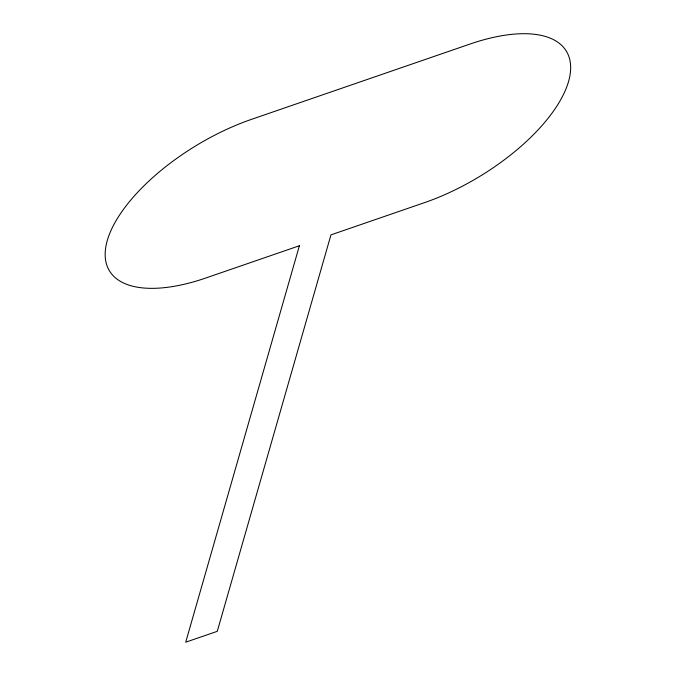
<?xml version="1.0" encoding="UTF-8"?>
<svg xmlns="http://www.w3.org/2000/svg" width="676" height="676" viewBox="0 0 676 676"><rect width="100%" height="100%" fill="white"/><g stroke="black" fill="none" stroke-linecap="round" stroke-linejoin="round"><path stroke-width="1.01" d="M299.392 245.751L185.714 642.2L217.275 631.325L330.953 234.876L424.418 202.673A139.332 62.251 -31.2 0 0 568.541 81.551A139.332 62.251 -31.2 0 0 469.888 44.092L251.396 119.39A139.332 62.251 -31.2 0 0 107.281 240.504A139.332 62.251 -31.2 0 0 205.926 277.963L299.392 245.751"/></g></svg>
